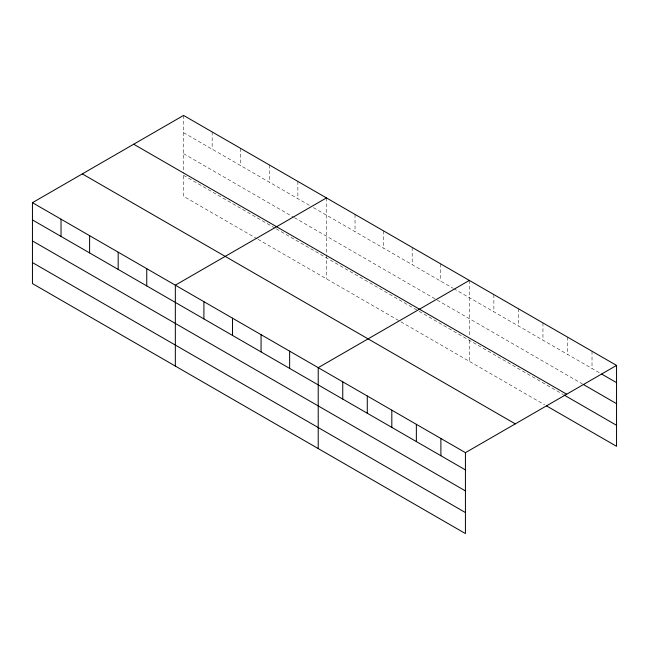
<?xml version="1.0" encoding="UTF-8"?>
<svg xmlns="http://www.w3.org/2000/svg" width="649" height="649" viewBox="0 0 649 649"><rect width="100%" height="100%" fill="white"/><g stroke="black" fill="none" stroke-linecap="round" stroke-linejoin="round"><path stroke-width="0.49" stroke-dasharray="3.25 2.43" d="M183.57 132.672L310.003 205.668M313.467 207.664L452.888 288.156M453.748 288.659L599.903 373.037M183.57 153.683L293.551 217.18M294.411 217.675L436.428 299.668M437.296 300.171L582.372 383.932M183.57 175.327L275.363 228.326M276.231 228.829L418.248 310.822M419.116 311.317L563.097 394.446M257.182 238.84L183.57 196.339L183.57 172.383M258.042 239.335L400.06 321.328M400.928 321.831L544.698 404.838M592.018 351.247L592.018 368.486M567.477 337.074L567.477 354.322M542.945 322.91L542.945 340.157M518.405 308.746L518.405 325.993M493.873 294.581L493.873 311.82M469.341 280.417L469.341 335.395M469.341 340.319L469.341 361.323M440.76 263.916L440.76 281.163M412.188 247.423L412.188 264.662M383.608 230.922L383.608 248.161M355.035 214.421L355.035 231.661M326.455 197.921L326.455 253.889M326.455 254.87L326.455 278.835M297.875 181.428L297.875 198.667M269.303 164.927L269.303 182.166M240.722 148.426L240.722 165.673M212.15 131.934L212.15 149.173M183.57 115.433L183.57 171.393"/><path stroke-width="0.97" d="M32.45 202.683L465.43 452.661L465.43 533.567L32.45 283.589L32.45 202.683L183.57 115.433L616.55 365.411L616.55 446.317L546.45 405.844M326.455 197.921L175.335 285.171L175.335 366.085M469.341 280.417L318.213 367.667L318.213 448.573M465.43 452.661L616.55 365.411M601.655 374.051L616.55 382.65M583.248 384.435L616.55 403.662M133.702 144.224L566.682 394.203M563.973 394.957L616.55 425.306M82.318 173.891L515.298 423.87M32.45 219.922L465.43 469.9M32.45 240.933L465.43 490.912M32.45 262.577L465.43 512.556M440.89 438.497L440.89 455.736M416.358 424.324L416.358 441.571M391.818 410.16L391.818 427.407M367.285 395.995L367.285 413.243M342.753 381.831L342.753 399.07M289.641 351.166L289.641 368.413M261.06 334.673L261.06 351.912M232.488 318.172L232.488 335.411M203.908 301.671L203.908 318.91M146.755 268.678L146.755 285.917M118.183 252.177L118.183 269.416M89.603 235.676L89.603 252.923M61.03 219.184L61.03 236.423"/></g></svg>
